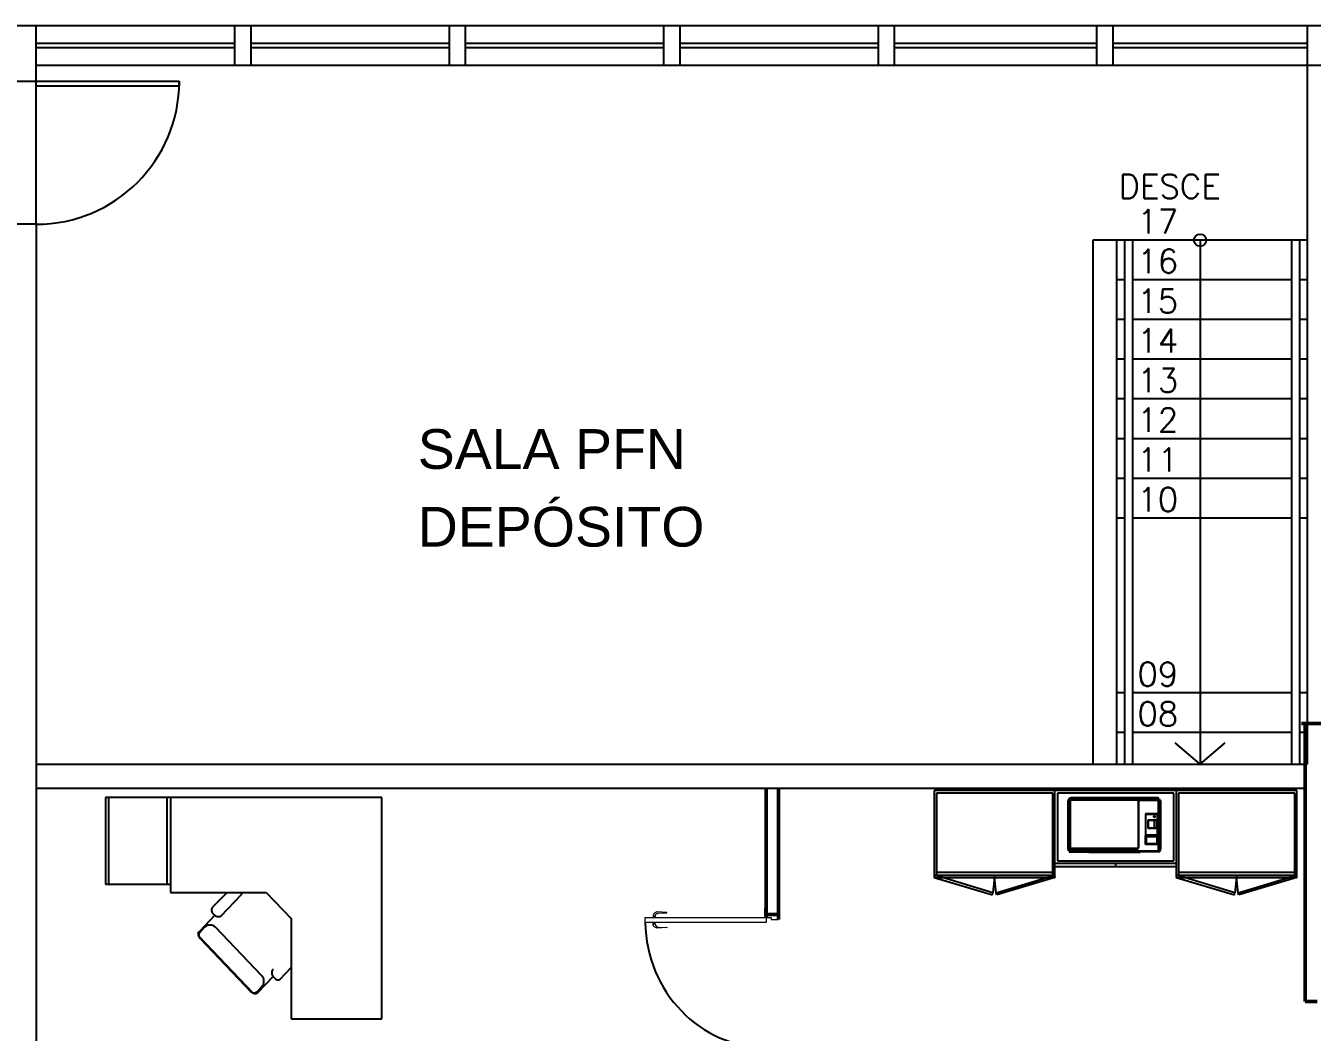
# Model space of a CAD drawing. Header units: millimetres. Extents: x -8 to 5830, y -596 to 3598.
# Drawn here: x 1664.37 to 1672.46, y 2523.53 to 2529.87 of the extents above; entities that cross this region are included whole.
import ezdxf

# ---------------------------------------------------------------- set-up
doc = ezdxf.new("R2010")
doc.units = ezdxf.units.MM
doc.linetypes.add('CONTINU', pattern=[0])
doc.linetypes.add('DASHDOT', pattern=[1, 0.5, -0.25, 0, -0.25])
doc.layers.get('0').update_dxf_attribs({"color": 9})
doc.styles.add('80X50', font='romans.shx')
doc.styles.get("Standard").update_dxf_attribs({"font": 'arial.ttf'})

msp = doc.modelspace()

# ---------------------------------------------------------------- linework, layer by layer
for p, q in [((1734.0826, 2529.8719), (1664.1826, 2529.8719)), ((1672.4326, 2529.8719), (1672.4326, 2525.2219)), ((1664.4326, 2529.7619), (1665.6826, 2529.7619)), ((1665.6826, 2529.7319), (1664.4326, 2529.7319)), ((1665.7826, 2529.7619), (1667.0326, 2529.7619)), ((1667.0326, 2529.7319), (1665.7826, 2529.7319)), ((1667.1326, 2529.7619), (1668.3826, 2529.7619)), ((1668.3826, 2529.7319), (1667.1326, 2529.7319)), ((1668.4826, 2529.7619), (1669.7326, 2529.7619)), ((1669.7326, 2529.7319), (1668.4826, 2529.7319)), ((1669.8326, 2529.7619), (1671.1076, 2529.7619)), ((1671.1076, 2529.7319), (1669.8326, 2529.7319)), ((1671.2076, 2529.7619), (1672.4326, 2529.7619)), ((1672.4326, 2529.7319), (1671.2076, 2529.7319)), ((1694.2826, 2529.6219), (1664.4326, 2529.6219)), ((1664.1826, 2529.5219), (1665.3326, 2529.5219)), ((1664.4326, 2528.6219), (1664.1826, 2528.6219)), ((1664.4326, 2528.6219), (1664.4326, 2514.8719)), ((1671.0826, 2528.5219), (1671.0826, 2525.2219)), ((1672.4326, 2528.5219), (1671.0826, 2528.5219)), ((1671.2326, 2528.5219), (1671.2326, 2525.2219)), ((1671.2826, 2528.5219), (1671.2826, 2525.2219)), ((1671.3326, 2528.5219), (1671.3326, 2525.2219)), ((1671.7576, 2528.5219), (1671.7576, 2525.2219)), ((1672.3326, 2528.5219), (1672.3326, 2525.2219)), ((1672.3826, 2528.5219), (1672.3826, 2525.2219)), ((1671.2826, 2528.2719), (1671.2326, 2528.2719)), ((1672.3326, 2528.2719), (1671.3326, 2528.2719)), ((1672.4326, 2528.2719), (1672.3826, 2528.2719)), ((1671.2826, 2528.0219), (1671.2326, 2528.0219)), ((1672.3326, 2528.0219), (1671.3326, 2528.0219)), ((1672.4326, 2528.0219), (1672.3826, 2528.0219)), ((1672.3326, 2527.7719), (1671.3326, 2527.7719)), ((1672.3326, 2527.5219), (1671.3326, 2527.5219)), ((1672.3326, 2527.2719), (1671.3326, 2527.2719)), ((1671.2826, 2527.0219), (1671.2326, 2527.0219)), ((1672.3326, 2527.0219), (1671.3326, 2527.0219)), ((1671.2826, 2526.7719), (1671.2326, 2526.7719)), ((1672.3326, 2526.7719), (1671.3326, 2526.7719)), ((1671.2826, 2525.6719), (1671.2326, 2525.6719)), ((1672.3326, 2525.6719), (1671.3326, 2525.6719)), ((1672.4326, 2525.6719), (1672.3826, 2525.6719)), ((1671.2826, 2525.4219), (1671.2326, 2525.4219)), ((1672.3326, 2525.4219), (1671.3326, 2525.4219)), ((1672.4326, 2525.4219), (1672.3826, 2525.4219)), ((1671.7576, 2525.2219), (1671.6002, 2525.3567)), ((1671.7576, 2525.2219), (1671.915, 2525.3567)), ((1664.4326, 2525.2219), (1672.4326, 2525.2219)), ((1664.4326, 2525.0719), (1672.419, 2525.0719))]:
    msp.add_line(p, q)
at = {"linetype": 'CONTINU'}
msp.add_line((1664.4326, 2528.6219), (1664.4326, 2529.5219), dxfattribs=at)
at = {"linetype": 'DASHDOT', "ltscale": 0.2}
for p, q in [((1671.2826, 2527.7719), (1671.2326, 2527.7719)), ((1672.4326, 2527.7719), (1672.3826, 2527.7719)), ((1671.2826, 2527.5219), (1671.2326, 2527.5219)), ((1672.4326, 2527.5219), (1672.3826, 2527.5219)), ((1671.2826, 2527.2719), (1671.2326, 2527.2719)), ((1672.4326, 2527.2719), (1672.3826, 2527.2719)), ((1672.4326, 2527.0219), (1672.3826, 2527.0219)), ((1672.4326, 2526.7719), (1672.3826, 2526.7719))]:
    msp.add_line(p, q, dxfattribs=at)
at = {"lineweight": 50}
for p, q in [((1672.5372, 2525.4785), (1672.3958, 2525.4785)), ((1672.419, 2525.4785), (1672.419, 2523.7281)), ((1669.0273, 2525.0652), (1669.0273, 2524.2563)), ((1669.1033, 2524.2452), (1669.1033, 2525.0652)), ((1669.1033, 2524.2762), (1669.0273, 2524.2762)), ((1672.495, 2523.7281), (1672.419, 2523.7281))]:
    msp.add_line(p, q, dxfattribs=at)
at = {"lineweight": 25}
for p, q in [((1666.6065, 2525.0121), (1664.8673, 2525.0121)), ((1664.8673, 2525.0121), (1664.8673, 2524.4662)), ((1664.8863, 2525.0121), (1664.8863, 2524.4662)), ((1665.2557, 2524.4662), (1665.2557, 2525.0121)), ((1665.2768, 2525.0121), (1665.2768, 2524.4154)), ((1666.6065, 2523.6198), (1666.6065, 2525.0121)), ((1672.3662, 2525.0563), (1670.0847, 2525.0563)), ((1670.0847, 2525.0563), (1670.0847, 2524.5082)), ((1670.8318, 2525.0409), (1670.0995, 2525.0409)), ((1670.0995, 2525.0409), (1670.0995, 2524.5237)), ((1670.8318, 2524.5237), (1670.8318, 2525.0409)), ((1670.8445, 2524.5082), (1670.8445, 2525.0563)), ((1671.5917, 2525.0409), (1670.8593, 2525.0409)), ((1670.8593, 2525.0409), (1670.8593, 2524.6143)), ((1670.9268, 2524.9923), (1670.9289, 2524.9945)), ((1670.9268, 2524.6873), (1670.9268, 2524.9923)), ((1670.9289, 2524.9989), (1670.931, 2525.0011)), ((1670.9289, 2524.9945), (1670.9289, 2524.9989)), ((1670.931, 2525.0033), (1670.9353, 2525.0077)), ((1670.931, 2525.0011), (1670.931, 2525.0033)), ((1670.9353, 2525.0077), (1670.9395, 2525.0099)), ((1670.9416, 2525.0011), (1670.9353, 2524.9945)), ((1670.9353, 2524.9945), (1670.9353, 2524.6718)), ((1670.9353, 2524.99), (1670.9374, 2524.9923)), ((1670.9374, 2524.9989), (1670.9395, 2525.0011)), ((1670.9374, 2524.9923), (1670.9374, 2524.9989)), ((1670.9395, 2525.0099), (1670.9416, 2525.0099)), ((1670.9395, 2525.0011), (1670.9437, 2525.0011)), ((1670.9437, 2524.9989), (1670.9395, 2524.9945)), ((1670.9395, 2524.9945), (1670.9395, 2524.6961)), ((1670.9395, 2524.9923), (1670.9437, 2524.9945)), ((1670.9437, 2524.9923), (1670.9395, 2524.9923)), ((1670.9416, 2524.9923), (1670.9395, 2524.99)), ((1670.9416, 2525.0099), (1670.9437, 2525.0121)), ((1671.4946, 2525.0033), (1670.9416, 2525.0033)), ((1670.9416, 2525.0033), (1670.9416, 2525.0011)), ((1670.9479, 2525.0011), (1670.9416, 2524.9945)), ((1670.9416, 2524.6961), (1670.9416, 2524.9923)), ((1670.9437, 2525.0121), (1671.4946, 2525.0121)), ((1670.9437, 2525.0011), (1670.9458, 2525.0033)), ((1670.9458, 2524.9989), (1670.9437, 2524.9989)), ((1670.9458, 2524.9967), (1670.9437, 2524.9945)), ((1670.9437, 2524.9945), (1670.9437, 2524.9923)), ((1670.9479, 2525.0055), (1670.9458, 2525.0033)), ((1670.9458, 2524.9967), (1670.9479, 2524.9989)), ((1670.9479, 2524.9967), (1670.9458, 2524.9967)), ((1671.4903, 2525.0055), (1670.9479, 2525.0055)), ((1671.3637, 2525.0011), (1670.9479, 2525.0011)), ((1670.9479, 2524.9967), (1670.9479, 2525.0011)), ((1670.9479, 2524.9989), (1670.95, 2525.0011)), ((1670.95, 2524.9989), (1670.9479, 2524.9967)), ((1670.95, 2525.0011), (1670.95, 2524.9989)), ((1670.95, 2524.9989), (1671.3616, 2524.9989)), ((1670.9606, 2525.0033), (1670.9606, 2524.9989)), ((1670.9648, 2524.9989), (1670.9648, 2525.0011)), ((1670.9669, 2525.0011), (1670.969, 2525.0033)), ((1671.2181, 2524.9989), (1671.2181, 2525.0121)), ((1671.3236, 2524.9989), (1671.3236, 2525.0011)), ((1671.3595, 2524.9989), (1671.3595, 2525.0011)), ((1671.3616, 2524.9967), (1671.3616, 2524.9989)), ((1671.3658, 2524.9967), (1671.3616, 2524.9967)), ((1671.3637, 2524.9989), (1671.3637, 2525.0011)), ((1671.3679, 2524.9989), (1671.3637, 2524.9989)), ((1671.3658, 2524.9945), (1671.3658, 2524.9967)), ((1671.4925, 2524.9945), (1671.3658, 2524.9945)), ((1671.3679, 2524.9967), (1671.3679, 2524.9989)), ((1671.37, 2524.9967), (1671.3679, 2524.9967)), ((1671.3679, 2524.99), (1671.3679, 2524.9945)), ((1671.37, 2524.9923), (1671.37, 2524.9967)), ((1671.3722, 2524.9923), (1671.37, 2524.9923)), ((1671.3722, 2524.6983), (1671.3722, 2524.9923)), ((1671.4692, 2525.0033), (1671.4692, 2525.0011)), ((1671.4713, 2525.0011), (1671.4735, 2525.0011)), ((1671.4735, 2525.0011), (1671.4735, 2524.9989)), ((1671.4777, 2524.9989), (1671.4777, 2525.0033)), ((1671.4777, 2524.9945), (1671.4798, 2524.9967)), ((1671.4903, 2525.0033), (1671.4925, 2525.0055)), ((1671.4946, 2525.0033), (1671.4925, 2525.0011)), ((1671.4925, 2524.9923), (1671.4925, 2524.9945)), ((1671.4925, 2524.99), (1671.4946, 2524.9923)), ((1671.4946, 2525.0099), (1671.4967, 2525.0121)), ((1671.4946, 2525.0011), (1671.4967, 2525.0033)), ((1671.4988, 2525.0011), (1671.4946, 2525.0011)), ((1671.4967, 2525.0099), (1671.4988, 2525.0099)), ((1671.4967, 2524.9989), (1671.4988, 2525.0011)), ((1671.4988, 2525.0077), (1671.5009, 2525.0099)), ((1671.4988, 2524.9989), (1671.5009, 2525.0011)), ((1671.4988, 2524.9967), (1671.5009, 2524.9989)), ((1671.5009, 2525.0055), (1671.503, 2525.0077)), ((1671.5009, 2524.99), (1671.5009, 2524.9989)), ((1671.503, 2524.9945), (1671.5009, 2524.9923)), ((1671.503, 2525.0033), (1671.5051, 2525.0055)), ((1671.503, 2524.9923), (1671.503, 2524.6718)), ((1671.5051, 2525.0011), (1671.5072, 2525.0033)), ((1671.5072, 2524.9989), (1671.5093, 2525.0011)), ((1671.5093, 2524.9945), (1671.5093, 2524.9989)), ((1671.5093, 2524.9923), (1671.5114, 2524.9945)), ((1671.5114, 2524.6895), (1671.5114, 2524.9923)), ((1671.5917, 2524.6143), (1671.5917, 2525.0409)), ((1671.6064, 2525.0563), (1671.6064, 2524.5082)), ((1672.3536, 2525.0409), (1671.6212, 2525.0409)), ((1671.6212, 2525.0409), (1671.6212, 2524.5237)), ((1672.3536, 2524.5237), (1672.3536, 2525.0409)), ((1672.3662, 2524.5082), (1672.3662, 2525.0563)), ((1670.9395, 2524.99), (1670.9416, 2524.99)), ((1670.9395, 2524.9878), (1670.9416, 2524.9878)), ((1671.37, 2524.99), (1671.3679, 2524.99)), ((1671.37, 2524.6983), (1671.37, 2524.99)), ((1671.37, 2524.9878), (1671.3722, 2524.9878)), ((1671.4144, 2524.9083), (1671.4165, 2524.9105)), ((1671.4925, 2524.9105), (1671.4144, 2524.9105)), ((1671.4144, 2524.9105), (1671.4144, 2524.7779)), ((1671.4903, 2524.9083), (1671.4925, 2524.9105)), ((1671.4925, 2524.9105), (1671.4925, 2524.7779)), ((1671.4946, 2524.99), (1671.4946, 2524.6762)), ((1671.5009, 2524.9878), (1671.503, 2524.99)), ((1671.4165, 2524.7779), (1671.4165, 2524.9083)), ((1671.4165, 2524.9083), (1671.4903, 2524.9083)), ((1671.4312, 2524.8177), (1671.4312, 2524.8729)), ((1671.4312, 2524.8729), (1671.4925, 2524.8729)), ((1671.4334, 2524.8199), (1671.4334, 2524.8707)), ((1671.4334, 2524.8707), (1671.4692, 2524.8707)), ((1671.4671, 2524.895), (1671.4692, 2524.8972)), ((1671.4671, 2524.8884), (1671.4671, 2524.895)), ((1671.4756, 2524.8884), (1671.4671, 2524.8884)), ((1671.4692, 2524.8972), (1671.4735, 2524.8972)), ((1671.4735, 2524.895), (1671.4692, 2524.895)), ((1671.4692, 2524.8862), (1671.4692, 2524.895)), ((1671.4713, 2524.8906), (1671.4692, 2524.8884)), ((1671.4735, 2524.8862), (1671.4692, 2524.8862)), ((1671.4692, 2524.8707), (1671.4692, 2524.8199)), ((1671.4713, 2524.8928), (1671.4713, 2524.8972)), ((1671.4713, 2524.8884), (1671.4735, 2524.8906)), ((1671.4756, 2524.8972), (1671.4735, 2524.895)), ((1671.4735, 2524.895), (1671.4735, 2524.8862)), ((1671.4735, 2524.8928), (1671.4756, 2524.8928)), ((1671.4756, 2524.8906), (1671.4735, 2524.8906)), ((1671.4735, 2524.8199), (1671.4735, 2524.8707)), ((1671.4735, 2524.8707), (1671.4861, 2524.8707)), ((1671.4756, 2524.8884), (1671.4756, 2524.895)), ((1671.4861, 2524.8707), (1671.4861, 2524.8199)), ((1671.4903, 2524.7779), (1671.4903, 2524.9083)), ((1671.4925, 2524.8641), (1671.4903, 2524.8641)), ((1671.4925, 2524.8464), (1671.4903, 2524.8464)), ((1671.4925, 2524.8442), (1671.4903, 2524.8442)), ((1671.4946, 2524.8729), (1671.503, 2524.8729)), ((1671.503, 2524.8552), (1671.4946, 2524.8552)), ((1671.4946, 2524.853), (1671.503, 2524.853)), ((1671.4946, 2524.8375), (1671.503, 2524.8375)), ((1671.4946, 2524.8353), (1671.503, 2524.8353)), ((1671.4144, 2524.7779), (1671.4925, 2524.7779)), ((1671.4144, 2524.7712), (1671.4165, 2524.7735)), ((1671.4144, 2524.716), (1671.4144, 2524.7735)), ((1671.4144, 2524.7735), (1671.4925, 2524.7735)), ((1671.4903, 2524.7712), (1671.4165, 2524.7712)), ((1671.4165, 2524.7712), (1671.4165, 2524.716)), ((1671.4186, 2524.7182), (1671.4186, 2524.769)), ((1671.4186, 2524.769), (1671.4925, 2524.769)), ((1671.4207, 2524.7226), (1671.4207, 2524.7668)), ((1671.4207, 2524.7668), (1671.4861, 2524.7668)), ((1671.4925, 2524.8177), (1671.4312, 2524.8177)), ((1671.4692, 2524.8199), (1671.4334, 2524.8199)), ((1671.4861, 2524.8199), (1671.4735, 2524.8199)), ((1671.4861, 2524.7668), (1671.4861, 2524.7226)), ((1671.4882, 2524.769), (1671.4882, 2524.7182)), ((1671.4903, 2524.8265), (1671.4925, 2524.8265)), ((1671.4925, 2524.7735), (1671.4903, 2524.7712)), ((1671.4903, 2524.716), (1671.4903, 2524.7712)), ((1671.4925, 2524.7646), (1671.4903, 2524.7646)), ((1671.4903, 2524.7624), (1671.4925, 2524.7624)), ((1671.4925, 2524.716), (1671.4925, 2524.7735)), ((1671.503, 2524.8177), (1671.4946, 2524.8177)), ((1671.4946, 2524.8), (1671.503, 2524.8)), ((1671.4946, 2524.7735), (1671.503, 2524.7735)), ((1671.503, 2524.7536), (1671.4946, 2524.7536)), ((1671.503, 2524.7513), (1671.4946, 2524.7513)), ((1670.9268, 2524.685), (1670.9289, 2524.6873)), ((1670.9289, 2524.6784), (1670.9289, 2524.685)), ((1670.931, 2524.6784), (1670.9289, 2524.6784)), ((1670.931, 2524.6762), (1670.931, 2524.6784)), ((1670.931, 2524.674), (1670.9331, 2524.6762)), ((1670.9331, 2524.674), (1670.9331, 2524.6718)), ((1670.9331, 2524.6718), (1671.0598, 2524.6718)), ((1670.9374, 2524.6718), (1670.9374, 2524.674)), ((1670.9374, 2524.674), (1670.9395, 2524.674)), ((1670.9395, 2524.7005), (1670.9416, 2524.7005)), ((1670.9395, 2524.6939), (1670.9416, 2524.6961)), ((1670.9395, 2524.674), (1670.9395, 2524.6762)), ((1670.9395, 2524.6762), (1671.4967, 2524.6762)), ((1670.9437, 2524.6961), (1670.9416, 2524.6961)), ((1670.9416, 2524.6939), (1670.9416, 2524.6917)), ((1670.9416, 2524.6917), (1670.9437, 2524.6917)), ((1670.9437, 2524.6762), (1670.9437, 2524.6961)), ((1670.9458, 2524.6939), (1670.9437, 2524.6939)), ((1670.9437, 2524.6895), (1670.9479, 2524.6895)), ((1670.9458, 2524.6917), (1670.9458, 2524.6939)), ((1671.3637, 2524.6917), (1670.9458, 2524.6917)), ((1670.9479, 2524.6873), (1670.95, 2524.6895)), ((1670.95, 2524.6873), (1670.95, 2524.6917)), ((1671.3616, 2524.6873), (1670.95, 2524.6873)), ((1671.0577, 2524.674), (1671.0556, 2524.674)), ((1671.0556, 2524.674), (1671.0556, 2524.6718)), ((1671.0577, 2524.6762), (1671.0577, 2524.674)), ((1671.0577, 2524.6718), (1671.0577, 2524.6696)), ((1671.0577, 2524.6696), (1671.3806, 2524.6696)), ((1671.0598, 2524.674), (1671.0598, 2524.6762)), ((1671.0598, 2524.6696), (1671.0598, 2524.6718)), ((1671.0682, 2524.6762), (1671.0682, 2524.674)), ((1671.0682, 2524.674), (1671.0703, 2524.674)), ((1671.0703, 2524.674), (1671.0703, 2524.6762)), ((1671.2181, 2524.6696), (1671.2181, 2524.6762)), ((1671.3595, 2524.6917), (1671.3595, 2524.6873)), ((1671.3616, 2524.6873), (1671.3637, 2524.6895)), ((1671.3637, 2524.6917), (1671.3658, 2524.6939)), ((1671.3637, 2524.6895), (1671.3658, 2524.6895)), ((1671.3658, 2524.6939), (1671.3679, 2524.6939)), ((1671.3658, 2524.6895), (1671.3679, 2524.6917)), ((1671.3679, 2524.6939), (1671.3679, 2524.6983)), ((1671.3679, 2524.6983), (1671.37, 2524.6983)), ((1671.3679, 2524.6917), (1671.37, 2524.6939)), ((1671.3679, 2524.6762), (1671.3679, 2524.674)), ((1671.3679, 2524.674), (1671.37, 2524.674)), ((1671.37, 2524.7005), (1671.3722, 2524.7005)), ((1671.37, 2524.6961), (1671.3722, 2524.6983)), ((1671.37, 2524.6939), (1671.37, 2524.6961)), ((1671.37, 2524.674), (1671.37, 2524.6762)), ((1671.3785, 2524.674), (1671.3785, 2524.6762)), ((1671.5051, 2524.6718), (1671.3785, 2524.6718)), ((1671.3785, 2524.6718), (1671.3785, 2524.6696)), ((1671.3806, 2524.6696), (1671.3806, 2524.6762)), ((1671.4017, 2524.6762), (1671.4017, 2524.674)), ((1671.4017, 2524.674), (1671.4713, 2524.674)), ((1671.4038, 2524.674), (1671.4038, 2524.6762)), ((1671.408, 2524.6762), (1671.408, 2524.674)), ((1671.4101, 2524.6762), (1671.4101, 2524.674)), ((1671.4925, 2524.716), (1671.4144, 2524.716)), ((1671.4925, 2524.7182), (1671.4186, 2524.7182)), ((1671.4207, 2524.7204), (1671.4228, 2524.7226)), ((1671.484, 2524.7204), (1671.4228, 2524.7204)), ((1671.4228, 2524.6762), (1671.4228, 2524.674)), ((1671.4249, 2524.674), (1671.4249, 2524.6762)), ((1671.4291, 2524.674), (1671.4291, 2524.6762)), ((1671.4439, 2524.674), (1671.4439, 2524.6762)), ((1671.446, 2524.6762), (1671.446, 2524.674)), ((1671.4481, 2524.674), (1671.4481, 2524.6762)), ((1671.4566, 2524.674), (1671.4566, 2524.6762)), ((1671.4608, 2524.6762), (1671.4608, 2524.674)), ((1671.4692, 2524.6762), (1671.4692, 2524.674)), ((1671.4713, 2524.674), (1671.4713, 2524.6762)), ((1671.4861, 2524.7226), (1671.484, 2524.7204)), ((1671.4925, 2524.7447), (1671.4903, 2524.7447)), ((1671.4903, 2524.7248), (1671.4925, 2524.7248)), ((1671.4946, 2524.7337), (1671.503, 2524.7337)), ((1671.4946, 2524.716), (1671.503, 2524.716)), ((1671.4967, 2524.674), (1671.4988, 2524.6762)), ((1671.4988, 2524.674), (1671.5009, 2524.674)), ((1671.5009, 2524.674), (1671.5009, 2524.6718)), ((1671.5051, 2524.674), (1671.5072, 2524.6762)), ((1671.5051, 2524.6718), (1671.5051, 2524.674)), ((1671.5072, 2524.6762), (1671.5072, 2524.6784)), ((1671.5072, 2524.6784), (1671.5093, 2524.6784)), ((1671.5093, 2524.6873), (1671.5114, 2524.6895)), ((1671.5093, 2524.6784), (1671.5093, 2524.6873)), ((1670.8445, 2524.5989), (1671.6064, 2524.5989)), ((1670.8593, 2524.6143), (1671.5917, 2524.6143)), ((1671.2265, 2524.579), (1671.2265, 2524.5989)), ((1670.0847, 2524.5237), (1670.8445, 2524.5237)), ((1670.0889, 2524.5237), (1670.0847, 2524.5082)), ((1670.0847, 2524.5082), (1670.8445, 2524.5082)), ((1670.0847, 2524.5082), (1670.4519, 2524.3999)), ((1670.454, 2524.4132), (1670.0889, 2524.5237)), ((1670.0995, 2524.5436), (1670.8318, 2524.5436)), ((1670.4646, 2524.5082), (1670.454, 2524.4132)), ((1670.4646, 2524.5237), (1670.4646, 2524.5082)), ((1670.4752, 2524.4132), (1670.4646, 2524.5082)), ((1670.4752, 2524.4132), (1670.8424, 2524.5237)), ((1670.8445, 2524.5082), (1670.4794, 2524.3999)), ((1670.8424, 2524.5237), (1670.8445, 2524.5082)), ((1670.8445, 2524.579), (1671.6064, 2524.579)), ((1671.6064, 2524.5237), (1672.3662, 2524.5237)), ((1671.6106, 2524.5237), (1671.6064, 2524.5082)), ((1671.6064, 2524.5082), (1672.3662, 2524.5082)), ((1671.6064, 2524.5082), (1671.9737, 2524.3999)), ((1671.9758, 2524.4132), (1671.6106, 2524.5237)), ((1671.6212, 2524.5436), (1672.3536, 2524.5436)), ((1671.9863, 2524.5082), (1671.9758, 2524.4132)), ((1671.9863, 2524.5237), (1671.9863, 2524.5082)), ((1671.9969, 2524.4132), (1671.9863, 2524.5082)), ((1671.9969, 2524.4132), (1672.3641, 2524.5237)), ((1672.3662, 2524.5082), (1672.0011, 2524.3999)), ((1664.8673, 2524.4662), (1665.2768, 2524.4662)), ((1665.2768, 2524.4154), (1665.8804, 2524.4154)), ((1665.6335, 2524.4154), (1665.5427, 2524.3226)), ((1665.5955, 2524.2673), (1665.7242, 2524.4022)), ((1665.7242, 2524.4022), (1665.7285, 2524.4154)), ((1665.8804, 2524.4154), (1666.0366, 2524.2519)), ((1670.4519, 2524.3999), (1670.454, 2524.4132)), ((1670.4794, 2524.3999), (1670.4752, 2524.4132)), ((1671.9737, 2524.3999), (1671.9758, 2524.4132)), ((1672.0011, 2524.3999), (1671.9969, 2524.4132)), ((1665.5554, 2524.2718), (1665.4604, 2524.1701)), ((1665.5385, 2524.3137), (1665.5364, 2524.3093)), ((1665.5364, 2524.3093), (1665.5364, 2524.2983)), ((1665.5364, 2524.2983), (1665.5385, 2524.2939)), ((1665.5406, 2524.3182), (1665.5385, 2524.3137)), ((1665.5385, 2524.2939), (1665.5406, 2524.2872)), ((1665.5427, 2524.3226), (1665.5406, 2524.3182)), ((1665.5406, 2524.2872), (1665.5596, 2524.2673)), ((1665.5596, 2524.2673), (1665.5638, 2524.2651)), ((1665.5638, 2524.2651), (1665.5702, 2524.2629)), ((1665.5702, 2524.2629), (1665.5849, 2524.2629)), ((1665.5849, 2524.2629), (1665.5913, 2524.2651)), ((1665.5913, 2524.2651), (1665.5955, 2524.2673)), ((1665.4921, 2524.1966), (1665.4625, 2524.1635)), ((1665.8509, 2523.8916), (1665.5596, 2524.1966)), ((1666.0366, 2524.2519), (1666.0366, 2523.6198)), ((1665.452, 2524.1524), (1665.4541, 2524.159)), ((1665.452, 2524.1524), (1665.4541, 2524.148)), ((1665.4541, 2524.1635), (1665.4562, 2524.1679)), ((1665.4541, 2524.1635), (1665.4541, 2524.159)), ((1665.4562, 2524.1502), (1665.4541, 2524.1458)), ((1665.4541, 2524.1436), (1665.4541, 2524.148)), ((1665.4541, 2524.1458), (1665.4562, 2524.1414)), ((1665.4562, 2524.1391), (1665.4541, 2524.1436)), ((1665.4562, 2524.1679), (1665.4604, 2524.1701)), ((1665.4583, 2524.159), (1665.4562, 2524.1546)), ((1665.4562, 2524.1546), (1665.4562, 2524.1502)), ((1665.4562, 2524.1414), (1665.4562, 2524.1369)), ((1665.4562, 2524.1391), (1665.796, 2523.7833)), ((1665.4562, 2524.1369), (1665.4583, 2524.1325)), ((1665.4625, 2524.1635), (1665.4583, 2524.159)), ((1665.4583, 2524.1325), (1665.4625, 2524.1281)), ((1665.4625, 2524.1281), (1665.7854, 2523.7877)), ((1665.967, 2523.8695), (1666.0366, 2523.9425)), ((1665.8277, 2523.7855), (1665.9226, 2523.885)), ((1665.9163, 2523.9226), (1665.9142, 2523.9181)), ((1665.9142, 2523.9181), (1665.9142, 2523.9005)), ((1665.9142, 2523.9005), (1665.9163, 2523.896)), ((1665.9184, 2523.927), (1665.9163, 2523.9226)), ((1665.9163, 2523.896), (1665.9184, 2523.8894)), ((1665.9226, 2523.9314), (1665.9184, 2523.927)), ((1665.9184, 2523.8894), (1665.9226, 2523.885)), ((1665.9226, 2523.885), (1665.9353, 2523.8739)), ((1665.9353, 2523.8739), (1665.9395, 2523.8695)), ((1665.9395, 2523.8695), (1665.948, 2523.8651)), ((1665.948, 2523.8651), (1665.9585, 2523.8651)), ((1665.9585, 2523.8651), (1665.967, 2523.8695)), ((1665.7981, 2523.7811), (1665.7854, 2523.7877)), ((1665.796, 2523.7833), (1665.8002, 2523.7811)), ((1665.8087, 2523.7811), (1665.7981, 2523.7811)), ((1665.8002, 2523.7811), (1665.8065, 2523.7789)), ((1665.8065, 2523.7789), (1665.815, 2523.7789)), ((1665.8213, 2523.7877), (1665.8087, 2523.7811)), ((1665.815, 2523.7789), (1665.8277, 2523.7855)), ((1665.8213, 2523.7877), (1665.8509, 2523.8209)), ((1666.0366, 2523.6198), (1666.6065, 2523.6198))]:
    msp.add_line(p, q, dxfattribs=at)
at = {"lineweight": 9}
for p, q in [((1668.3203, 2524.2806), (1668.316, 2524.2718)), ((1668.316, 2524.2718), (1668.316, 2524.2585)), ((1668.3287, 2524.2651), (1668.316, 2524.2651)), ((1668.3392, 2524.2939), (1668.3203, 2524.2806)), ((1668.3287, 2524.2651), (1668.3308, 2524.2695)), ((1668.3287, 2524.2585), (1668.3287, 2524.2651)), ((1668.3308, 2524.274), (1668.3371, 2524.2806)), ((1668.3308, 2524.2695), (1668.3308, 2524.274)), ((1668.3371, 2524.2806), (1668.3456, 2524.285)), ((1668.4005, 2524.2894), (1668.3392, 2524.2939)), ((1668.3456, 2524.285), (1668.3498, 2524.285)), ((1668.3498, 2524.285), (1668.392, 2524.2872)), ((1668.392, 2524.2872), (1668.4005, 2524.2872)), ((1668.4005, 2524.2872), (1668.4005, 2524.2894)), ((1668.3139, 2524.2585), (1668.316, 2524.2563)), ((1668.3139, 2524.2253), (1668.316, 2524.2231)), ((1668.316, 2524.2585), (1668.3308, 2524.2585)), ((1668.316, 2524.2121), (1668.316, 2524.2231)), ((1668.3308, 2524.2231), (1668.316, 2524.2231)), ((1668.316, 2524.2165), (1668.3287, 2524.2165)), ((1668.3181, 2524.2055), (1668.316, 2524.2121)), ((1668.3203, 2524.201), (1668.3181, 2524.2055)), ((1668.3392, 2524.19), (1668.3203, 2524.201)), ((1668.3287, 2524.2165), (1668.3287, 2524.2231)), ((1668.3287, 2524.2165), (1668.3308, 2524.2121)), ((1668.3308, 2524.2585), (1668.3329, 2524.2563)), ((1668.3308, 2524.2253), (1668.3329, 2524.2231)), ((1668.3308, 2524.2121), (1668.3308, 2524.2077)), ((1668.3308, 2524.2077), (1668.335, 2524.2055)), ((1668.335, 2524.2055), (1668.3371, 2524.201)), ((1668.3371, 2524.201), (1668.3456, 2524.1966)), ((1668.4026, 2524.1944), (1668.3392, 2524.19)), ((1668.3456, 2524.1966), (1668.3498, 2524.1966)), ((1668.3498, 2524.1966), (1668.392, 2524.1944)), ((1668.392, 2524.1944), (1668.4005, 2524.1966)), ((1668.4005, 2524.1966), (1668.4026, 2524.1944)), ((1668.4026, 2524.1944), (1668.4005, 2524.1922))]:
    msp.add_line(p, q, dxfattribs=at)
at = {"lineweight": 20}
for p, q in [((1669.0273, 2524.316), (1669.0167, 2524.316)), ((1669.0167, 2524.316), (1669.0167, 2524.2651)), ((1669.0167, 2524.2651), (1669.0273, 2524.2651)), ((1669.0273, 2524.316), (1669.0273, 2524.2253)), ((1669.1033, 2524.2452), (1669.1033, 2524.3049)), ((1669.1117, 2524.3049), (1669.1033, 2524.3049)), ((1669.1117, 2524.2563), (1669.1117, 2524.3049)), ((1668.2654, 2524.2253), (1668.2654, 2524.2563)), ((1668.2654, 2524.2563), (1669.059, 2524.2563)), ((1669.0273, 2524.2253), (1668.2654, 2524.2253)), ((1669.059, 2524.2563), (1669.059, 2524.2452)), ((1669.059, 2524.2452), (1669.1033, 2524.2452)), ((1669.1033, 2524.2563), (1669.1117, 2524.2563))]:
    msp.add_line(p, q, dxfattribs=at)
for points in [[(1665.3326, 2529.4919), (1664.4326, 2529.4919), (1664.4326, 2529.8719)], [(1665.6826, 2529.6219), (1665.6826, 2529.8719)], [(1665.7826, 2529.8719), (1665.7826, 2529.6219)], [(1667.0326, 2529.6219), (1667.0326, 2529.8719)], [(1667.1326, 2529.8719), (1667.1326, 2529.6219)], [(1668.3826, 2529.6219), (1668.3826, 2529.8719)], [(1668.4826, 2529.8719), (1668.4826, 2529.6219)], [(1669.7326, 2529.6219), (1669.7326, 2529.8719)], [(1669.8326, 2529.8719), (1669.8326, 2529.6219)], [(1671.1076, 2529.6219), (1671.1076, 2529.8719)], [(1671.2076, 2529.8719), (1671.2076, 2529.6219)], [(1665.3326, 2529.5219), (1665.3326, 2529.4919)]]:
    msp.add_lwpolyline(points)
msp.add_circle((1671.7576, 2528.5219), 0.0387)
at = {"linetype": 'CONTINU'}
msp.add_arc((1664.4326, 2529.5219), 0.9, 270, 0, dxfattribs=at)
at = {"lineweight": 25}
for centre, major_axis, start_param, end_param in [((1665.5258, 2524.1561), (0, 0.0538), -0.717541, 0.717541), ((1669.0288, 2524.238), (0, 0.7995), 1.586672, 3.139663), ((1665.8197, 2523.8563), (0, 0.0481), 3.887568, 5.53721)]:
    msp.add_ellipse(centre, major_axis=major_axis, ratio=0.954968, start_param=start_param, end_param=end_param, dxfattribs=at)

# ---------------------------------------------------------------- texts
at = {"style": '80X50'}
for s, p in [('DESCE', (1671.2447, 2528.7851)), ('17', (1671.363, 2528.5643)), ('16', (1671.363, 2528.3143)), ('15', (1671.363, 2528.0643)), ('14', (1671.363, 2527.8143)), ('13', (1671.363, 2527.5643)), ('12', (1671.363, 2527.3143)), ('11', (1671.363, 2527.0643)), ('10', (1671.363, 2526.8143)), ('09', (1671.363, 2525.7143)), ('08', (1671.363, 2525.4643))]:
    msp.add_text(s, height=0.15, dxfattribs=at).set_placement(p)
for s, p in [('SALA PFN', (1666.8335, 2527.0821)), ('DEPÓSITO', (1666.8335, 2526.5925))]:
    msp.add_text(s, height=0.25).set_placement(p)

doc.saveas('drawing.dxf')
